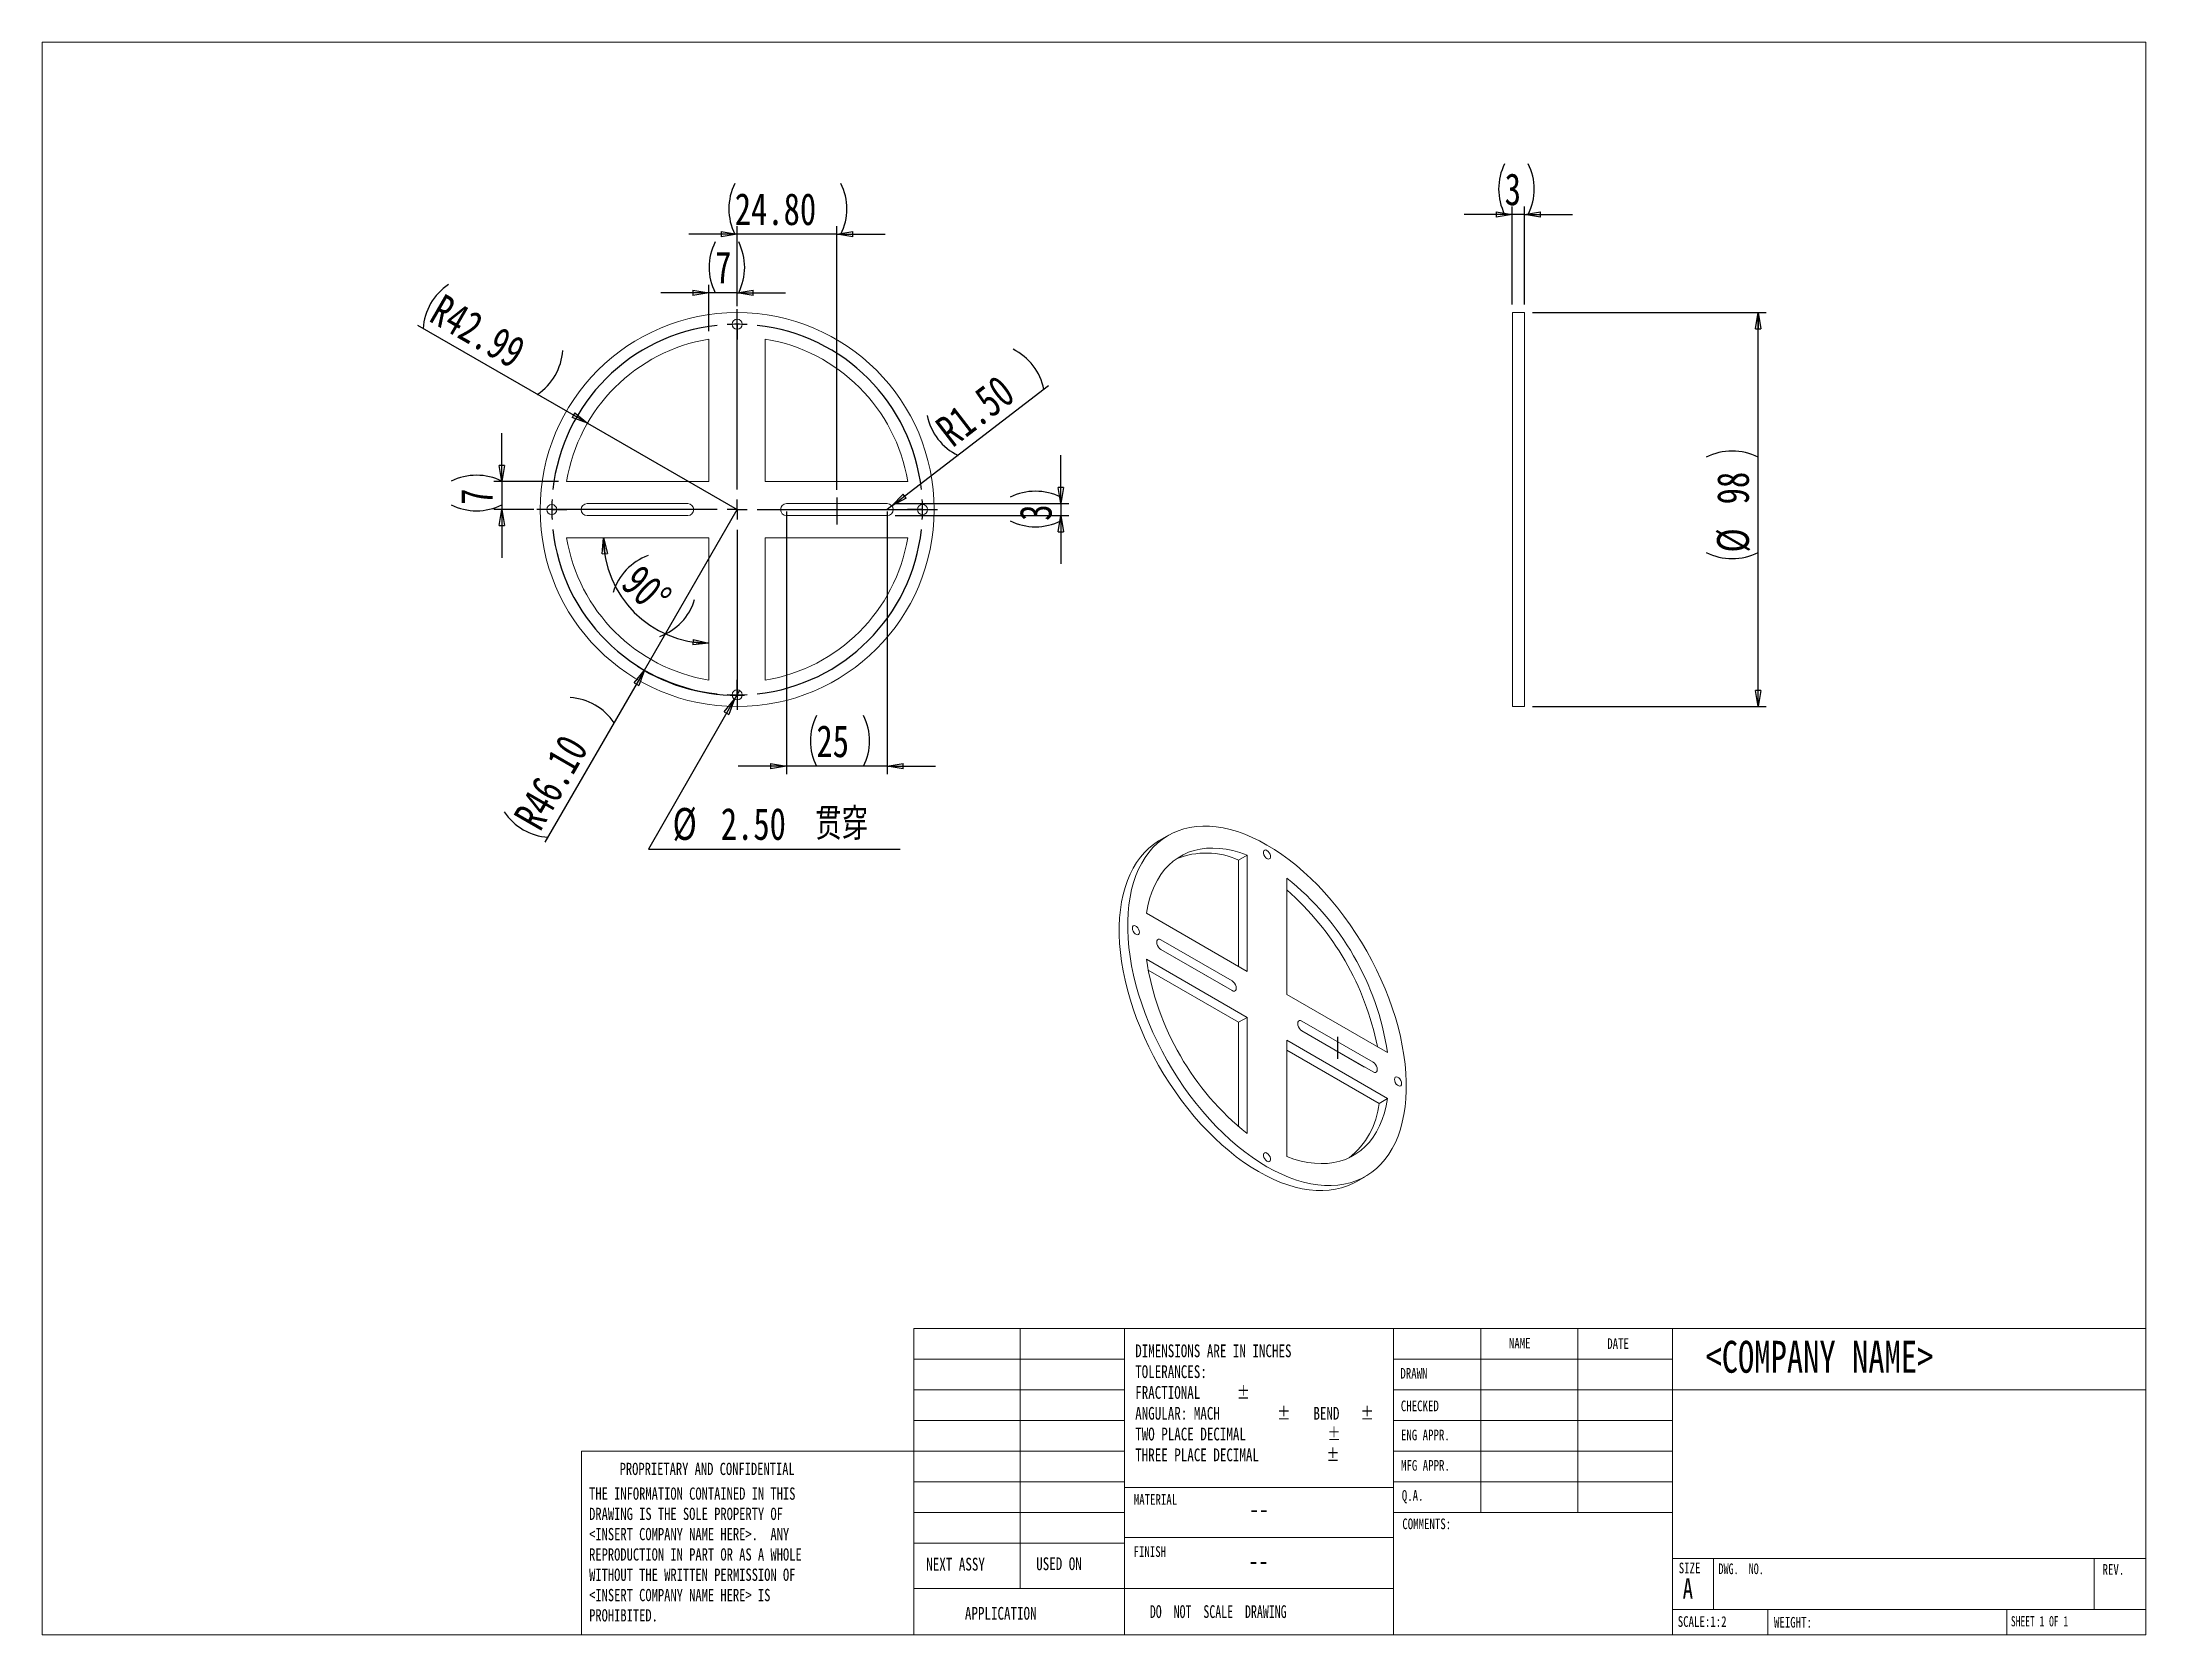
# Model space of a CAD drawing. Header units: millimetres. Extents: x 8 to 270, y 10 to 208.
import ezdxf

# ---------------------------------------------------------------- set-up
doc = ezdxf.new("R2010")
doc.units = ezdxf.units.MM
doc.linetypes.add('CENTERX2', pattern=[20.32, 12.7, -2.54, 2.54, -2.54])
doc.layers.add('FORMAT', color=7, linetype='Continuous')
doc.styles.add('SLDTEXTSTYLE0', font='TXT', dxfattribs={"width": 0.75})
doc.styles.add('SLDTEXTSTYLE1', font='TXT', dxfattribs={"width": 0.694444})
doc.styles.add('SLDTEXTSTYLE2', font='TXT', dxfattribs={"width": 0.684783})
doc.styles.add('SLDTEXTSTYLE3', font='TXT', dxfattribs={"width": 0.6875})
doc.styles.add('SLDTEXTSTYLE4', font='TXT', dxfattribs={"width": 0.75, "bigfont": 'bigfont'})
doc.dimstyles.new('SLDDIMSTYLE0', dxfattribs={"dimtxt": 3.96875, "dimasz": 2, "dimexe": 0, "dimexo": 0.0625, "dimgap": 0.992188, "dimtad": 1, "dimlfac": 2, "dimrnd": 1e-09, "dimzin": 4, "dimdsep": 46, "dimtxsty": 'SLDTEXTSTYLE0', "dimblk1": 'CLOSED', "dimblk2": 'CLOSED', "dimsah": 1, "dimcen": 0, "dimadec": 0, "dimazin": 1, "dimtfac": 1, "dimtofl": 0, "dimtmove": 0, "dimatfit": 3, "dimldrblk": 'CLOSED', "dimfxl": 0, "dimfrac": 2, "dimtolj": 1, "dimtzin": 12, "dimarcsym": 0})
doc.dimstyles.new('SLDDIMSTYLE1', dxfattribs={"dimtxt": 3.96875, "dimasz": 2, "dimexe": 0, "dimexo": 0.0625, "dimgap": 0.992188, "dimtad": 0, "dimtih": 1, "dimtoh": 1, "dimlfac": 2, "dimrnd": 1e-09, "dimzin": 4, "dimdsep": 46, "dimtxsty": 'SLDTEXTSTYLE0', "dimblk1": 'NONE', "dimblk2": 'CLOSED', "dimsah": 1, "dimcen": 0, "dimadec": 0, "dimazin": 1, "dimtfac": 1, "dimtmove": 0, "dimatfit": 3, "dimldrblk": 'NONE', "dimfxl": 0, "dimfrac": 2, "dimtolj": 1, "dimtzin": 12, "dimarcsym": 0})
doc.dimstyles.new('SLDDIMSTYLE2', dxfattribs={"dimtxt": 3.96875, "dimasz": 2, "dimexe": 0, "dimexo": 0.0625, "dimgap": 0.992188, "dimtad": 1, "dimdec": 6, "dimlfac": 2, "dimrnd": 1e-09, "dimzin": 12, "dimdsep": 46, "dimtxsty": 'SLDTEXTSTYLE0', "dimblk1": 'CLOSED', "dimblk2": 'CLOSED', "dimsah": 1, "dimcen": 0.09, "dimadec": 0, "dimazin": 3, "dimtfac": 1, "dimtmove": 0, "dimatfit": 0, "dimldrblk": 'CLOSED', "dimfxl": 0, "dimfrac": 2, "dimtolj": 1, "dimtzin": 12, "dimarcsym": 0})
doc.dimstyles.new('SLDDIMSTYLE3', dxfattribs={"dimtxt": 3.96875, "dimasz": 2, "dimexe": 0, "dimexo": 0.0625, "dimgap": 0.992188, "dimtad": 1, "dimlfac": 2, "dimrnd": 1e-09, "dimzin": 4, "dimdsep": 46, "dimtxsty": 'SLDTEXTSTYLE0', "dimblk1": 'CLOSED', "dimblk2": 'CLOSED', "dimsah": 1, "dimcen": 0.09, "dimadec": 0, "dimazin": 1, "dimtfac": 1, "dimtmove": 0, "dimatfit": 0, "dimldrblk": 'CLOSED', "dimfxl": 0, "dimfrac": 2, "dimtolj": 1, "dimtzin": 12, "dimarcsym": 0})
doc.dimstyles.new('SLDDIMSTYLE4', dxfattribs={"dimtxt": 3.96875, "dimasz": 2, "dimexe": 0, "dimexo": 0.0625, "dimgap": 0.992188, "dimtad": 1, "dimdec": 4, "dimlfac": 2, "dimzin": 12, "dimdsep": 46, "dimtxsty": 'SLDTEXTSTYLE0', "dimblk1": 'CLOSED', "dimblk2": 'CLOSED', "dimsah": 1, "dimcen": 0.09, "dimazin": 3, "dimtfac": 1, "dimtofl": 0, "dimtmove": 0, "dimatfit": 3, "dimldrblk": 'CLOSED', "dimfxl": 0, "dimfrac": 2, "dimtolj": 1, "dimtzin": 12, "dimarcsym": 0})
doc.dimstyles.new('SLDDIMSTYLE5', dxfattribs={"dimtxt": 3.96875, "dimasz": 2, "dimexe": 0, "dimexo": 0.0625, "dimgap": 0.992188, "dimtad": 1, "dimlfac": 2, "dimrnd": 1e-09, "dimzin": 12, "dimdsep": 46, "dimtxsty": 'SLDTEXTSTYLE0', "dimblk1": 'CLOSED', "dimblk2": 'CLOSED', "dimsah": 1, "dimcen": 0, "dimadec": 0, "dimazin": 3, "dimtfac": 1, "dimtofl": 0, "dimtmove": 0, "dimatfit": 3, "dimldrblk": 'CLOSED', "dimfxl": 0, "dimfrac": 2, "dimtolj": 1, "dimtzin": 12, "dimarcsym": 0})
doc.dimstyles.new('SLDDIMSTYLE6', dxfattribs={"dimtxt": 3.96875, "dimasz": 2, "dimexe": 0, "dimexo": 0.0625, "dimgap": 0.992188, "dimtad": 1, "dimdec": 6, "dimlfac": 2, "dimrnd": 1e-09, "dimzin": 12, "dimdsep": 46, "dimtxsty": 'SLDTEXTSTYLE0', "dimblk1": 'CLOSED', "dimblk2": 'CLOSED', "dimsah": 1, "dimcen": 0.09, "dimadec": 0, "dimazin": 3, "dimtfac": 1, "dimtofl": 0, "dimtmove": 0, "dimatfit": 3, "dimldrblk": 'CLOSED', "dimfxl": 0, "dimfrac": 2, "dimtolj": 1, "dimtzin": 12, "dimarcsym": 0})

# ---------------------------------------------------------------- blocks, each defined once
blk = doc.blocks.new('SW_NOTE_0')
at = {"color": 0, "linetype": 'Continuous', "lineweight": 0, "attachment_point": 1, "style": 'SLDTEXTSTYLE0'}
for s, insert, char_height in [('DIMENSIONS ARE IN INCHES', (0, 2.05), 1.5875), ('TOLERANCES:', (0, -0.54), 1.5875), ('FRACTIONAL', (0, -3.13), 1.587), ('%%p', (12.64, -3.13), 1.587), ('ANGULAR: MACH', (0, -5.72), 1.5875), ('%%p', (17.67, -5.72), 1.587), ('BEND', (22.16, -5.72), 1.587), ('%%p', (28.03, -5.72), 1.587), ('TWO PLACE DECIMAL', (0, -8.3), 1.5875), ('%%p', (23.92, -8.3), 1.587), ('THREE PLACE DECIMAL', (0, -10.89), 1.5875), ('%%p', (23.78, -10.89), 1.587)]:
    blk.add_mtext(s, dxfattribs=dict(at, insert=insert, char_height=char_height))
blk = doc.blocks.new('SW_NOTE_1')
at = {"color": 0, "linetype": 'Continuous', "lineweight": 0, "char_height": 1.524, "attachment_point": 1, "style": 'SLDTEXTSTYLE0'}
for s, insert in [('THE INFORMATION CONTAINED IN THIS', (0, 1.96)), ('DRAWING IS THE SOLE PROPERTY OF', (0, -0.56)), ('<INSERT COMPANY NAME HERE>.  ANY', (0, -3.08)), ('REPRODUCTION IN PART OR AS A WHOLE', (0, -5.61)), ('WITHOUT THE WRITTEN PERMISSION OF', (0, -8.13)), ('<INSERT COMPANY NAME HERE> IS', (0, -10.66)), ('PROHIBITED.', (0, -13.18))]:
    blk.add_mtext(s, dxfattribs=dict(at, insert=insert))
blk = doc.blocks.new('_CLOSED')
at = {"color": 0, "linetype": 'ByBlock', "lineweight": -2}
for p, q in [((-1, 0.166667), (0, 0)), ((-1, 0.166667), (-1, -0.166667)), ((0, 0), (-1, -0.166667)), ((0, 0), (-1, 0))]:
    blk.add_line(p, q, dxfattribs=at)
blk = doc.blocks.new('_D')
at = {"layer": 'FORMAT'}
for q in [(94.81, 149.93), (70.92, 108.55)]:
    blk.add_line((83.29, 129.96), q, dxfattribs=at)
for centre, radius, start, end in [((94.81, 149.93), 23.1, 237.5392, 272.1952), ((73.63, 119.51), 7.05, 33.4349, 86.5651), ((71.73, 116.22), 7.05, 213.4349, 266.5651)]:
    blk.add_arc(centre, radius, start, end, dxfattribs=at)
at = {"layer": 'FORMAT', "xscale": 2, "yscale": 2, "rotation": 60.00000000000011}
blk.add_blockref('_CLOSED', (83.29, 129.96, -0.7), dxfattribs=at)
at = {"layer": 'FORMAT', "insert": (66.88, 111.74), "char_height": 3.969, "attachment_point": 1, "rotation": 60, "style": 'SLDTEXTSTYLE0'}
blk.add_mtext('R46.10', dxfattribs=at)
blk = doc.blocks.new('_D_1')
at = {"layer": 'FORMAT'}
for p, q in [((94.5, 126.33), (83.79, 107.71)), ((95.12, 127.42), (94.5, 126.33)), ((83.79, 107.71), (115.09, 107.71))]:
    blk.add_line(p, q, dxfattribs=at)
at = {"layer": 'FORMAT', "xscale": 2, "yscale": 2, "rotation": 60.09997061714594}
blk.add_blockref('_CLOSED', (94.5, 126.33, -0.7), dxfattribs=at)
at = {"layer": 'FORMAT', "char_height": 3.969, "attachment_point": 1}
for s, insert, style in [('%%c', (86.79, 112.82), 'SLDTEXTSTYLE0'), ('2.50', (92.78, 112.82), 'SLDTEXTSTYLE0'), ('贯\\M+190FA', (104.53, 112.82), 'SLDTEXTSTYLE4')]:
    blk.add_mtext(s, dxfattribs=dict(at, insert=insert, style=style))
blk = doc.blocks.new('_NONE')
blk = doc.blocks.new('_D_2')
at = {"layer": 'FORMAT'}
for p, q in [((100.96, 149.69), (100.96, 117)), ((113.46, 149.69), (113.46, 117)), ((100.96, 118), (94.96, 118)), ((113.46, 118), (100.96, 118)), ((113.46, 118), (119.46, 118))]:
    blk.add_line(p, q, dxfattribs=at)
for centre, start, end in [((110.98, 121.15), 153.4349, 206.5651), ((104.23, 121.15), 333.4349, 26.5651)]:
    blk.add_arc(centre, 7.05, start, end, dxfattribs=at)
at = {"layer": 'FORMAT', "xscale": 2, "yscale": 2}
blk.add_blockref('_CLOSED', (100.96, 118, -0.7), dxfattribs=at)
at = {"layer": 'FORMAT', "xscale": 2, "yscale": 2, "rotation": 180.0000000000004}
blk.add_blockref('_CLOSED', (113.46, 118, -0.7), dxfattribs=at)
at = {"layer": 'FORMAT', "insert": (104.67, 123.11), "char_height": 3.969, "attachment_point": 1, "style": 'SLDTEXTSTYLE0'}
blk.add_mtext('25', dxfattribs=at)
blk = doc.blocks.new('_D_3')
at = {"layer": 'FORMAT'}
for p, q in [((135.06, 150.68), (135.06, 156.68)), ((114.45, 150.68), (136.05, 150.68)), ((114.45, 149.18), (136.05, 149.18)), ((135.06, 150.68), (135.06, 149.18)), ((135.06, 149.18), (135.06, 143.18))]:
    blk.add_line(p, q, dxfattribs=at)
for centre, start, end in [((131.91, 145.16), 63.4349, 116.5651), ((131.91, 154.84), 243.4349, 296.5651)]:
    blk.add_arc(centre, 7.05, start, end, dxfattribs=at)
at = {"layer": 'FORMAT', "xscale": 2, "yscale": 2}
for p, rotation in [((135.06, 150.68, -0.7), 270.0000000000004), ((135.06, 149.18, -0.7), 90.0000000000004)]:
    blk.add_blockref('_CLOSED', p, dxfattribs=dict(at, rotation=rotation))
at = {"layer": 'FORMAT', "insert": (129.95, 148.54), "char_height": 3.97, "attachment_point": 1, "rotation": 90, "style": 'SLDTEXTSTYLE0'}
blk.add_mtext('3', dxfattribs=at)
blk = doc.blocks.new('_D_4')
at = {"layer": 'FORMAT'}
for q in [(133.52, 165.38), (113.46, 149.93)]:
    blk.add_line((114.06, 150.38), q, dxfattribs=at)
for centre, start, end in [((126.05, 163.52), 11.0408, 64.1709), ((125.37, 163), 191.0408, 244.1709)]:
    blk.add_arc(centre, 7.05, start, end, dxfattribs=at)
at = {"layer": 'FORMAT', "xscale": 2, "yscale": 2, "rotation": 217.605870437328}
blk.add_blockref('_CLOSED', (114.06, 150.38, -0.7), dxfattribs=at)
at = {"layer": 'FORMAT', "insert": (119.18, 160.7), "char_height": 3.969, "attachment_point": 1, "rotation": 37.6059, "style": 'SLDTEXTSTYLE0'}
blk.add_mtext('R1.50', dxfattribs=at)
blk = doc.blocks.new('_D_5')
at = {"layer": 'FORMAT'}
for p, q in [((94.81, 184.18), (88.81, 184.18)), ((94.81, 175.22), (94.81, 185.17)), ((107.21, 184.18), (94.81, 184.18)), ((107.21, 152.4), (107.21, 185.17)), ((107.21, 184.18), (113.21, 184.18))]:
    blk.add_line(p, q, dxfattribs=at)
for centre, start, end in [((100.83, 187.33), 153.4349, 206.5651), ((101.41, 187.33), 333.4349, 26.5651)]:
    blk.add_arc(centre, 7.05, start, end, dxfattribs=at)
at = {"layer": 'FORMAT', "xscale": 2, "yscale": 2}
blk.add_blockref('_CLOSED', (94.81, 184.18, -0.7), dxfattribs=at)
at = {"layer": 'FORMAT', "xscale": 2, "yscale": 2, "rotation": 180.0000000000004}
blk.add_blockref('_CLOSED', (107.21, 184.18, -0.7), dxfattribs=at)
at = {"layer": 'FORMAT', "insert": (94.52, 189.29), "char_height": 3.969, "attachment_point": 1, "style": 'SLDTEXTSTYLE0'}
blk.add_mtext('24.80', dxfattribs=at)
blk = doc.blocks.new('_D_6')
at = {"layer": 'FORMAT'}
for centre, radius, start, end in [((91.31, 146.43), 13.13, 180, 270), ((86.15, 137.59), 7.05, 110.0564, 163.1865), ((82.78, 140.77), 7.05, 290.0564, 343.1865)]:
    blk.add_arc(centre, radius, start, end, dxfattribs=at)
at = {"layer": 'FORMAT', "xscale": 2, "yscale": 2}
for p, rotation in [((78.19, 146.43, -0.7), 94.33130086947185), ((91.31, 133.3, -0.7), 355.6686991305294)]:
    blk.add_blockref('_CLOSED', p, dxfattribs=dict(at, rotation=rotation))
at = {"layer": 'FORMAT', "insert": (82.91, 143.34), "char_height": 3.969, "attachment_point": 1, "rotation": 316.6215, "style": 'SLDTEXTSTYLE0'}
blk.add_mtext('90°', dxfattribs=at)
blk = doc.blocks.new('_D_7')
at = {"layer": 'FORMAT'}
for p, q in [((91.31, 176.9), (85.31, 176.9)), ((91.31, 172.13), (91.31, 177.9)), ((94.81, 176.9), (91.31, 176.9)), ((94.81, 175.22), (94.81, 177.9)), ((94.81, 176.9), (100.81, 176.9))]:
    blk.add_line(p, q, dxfattribs=at)
for centre, start, end in [((98.38, 180.06), 153.4349, 206.5651), ((88.7, 180.06), 333.4349, 26.5651)]:
    blk.add_arc(centre, 7.05, start, end, dxfattribs=at)
at = {"layer": 'FORMAT', "xscale": 2, "yscale": 2}
blk.add_blockref('_CLOSED', (91.31, 176.9, -0.7), dxfattribs=at)
at = {"layer": 'FORMAT', "xscale": 2, "yscale": 2, "rotation": 180.0000000000004}
blk.add_blockref('_CLOSED', (94.81, 176.9, -0.7), dxfattribs=at)
at = {"layer": 'FORMAT', "insert": (92.07, 182.02), "char_height": 3.97, "attachment_point": 1, "style": 'SLDTEXTSTYLE0'}
blk.add_mtext('7', dxfattribs=at)
blk = doc.blocks.new('_D_8')
at = {"layer": 'FORMAT'}
for p, q in [((65.56, 153.43), (65.56, 159.43)), ((72.61, 153.43), (64.57, 153.43)), ((65.56, 153.43), (65.56, 149.93)), ((69.52, 149.93), (64.57, 149.93)), ((65.56, 149.93), (65.56, 143.93))]:
    blk.add_line(p, q, dxfattribs=at)
for centre, start, end in [((62.41, 147.15), 63.4349, 116.5651), ((62.41, 156.83), 243.4349, 296.5651)]:
    blk.add_arc(centre, 7.05, start, end, dxfattribs=at)
at = {"layer": 'FORMAT', "xscale": 2, "yscale": 2}
for p, rotation in [((65.56, 153.43, -0.7), 270.0000000000004), ((65.56, 149.93, -0.7), 90.0000000000004)]:
    blk.add_blockref('_CLOSED', p, dxfattribs=dict(at, rotation=rotation))
at = {"layer": 'FORMAT', "insert": (60.44, 150.52), "char_height": 3.97, "attachment_point": 1, "rotation": 90, "style": 'SLDTEXTSTYLE0'}
blk.add_mtext('7', dxfattribs=at)
blk = doc.blocks.new('_D_9')
at = {"layer": 'FORMAT'}
for q in [(55.12, 172.84), (94.81, 149.93)]:
    blk.add_line((76.2, 160.68), q, dxfattribs=at)
for centre, start, end in [((62.8, 172.03), 123.4349, 176.5651), ((66.08, 170.14), 303.4349, 356.5651)]:
    blk.add_arc(centre, 7.05, start, end, dxfattribs=at)
at = {"layer": 'FORMAT', "xscale": 2, "yscale": 2, "rotation": 330.000000000001}
blk.add_blockref('_CLOSED', (76.2, 160.68, -0.7), dxfattribs=at)
at = {"layer": 'FORMAT', "insert": (58.32, 176.89), "char_height": 3.969, "attachment_point": 1, "rotation": 330, "style": 'SLDTEXTSTYLE0'}
blk.add_mtext('R42.99', dxfattribs=at)
blk = doc.blocks.new('SW_CENTERMARKSYMBOL_0')
at = {"layer": 'FORMAT', "color": 0}
for p, q in [((-23.05, 24.3), (-23.05, 24.925)), ((-23.05, 2.5), (-23.05, 24.3)), ((-23.05, 23.05), (-23.05, 24.3)), ((-23.05, 23.05), (-23.05, 21.8)), ((-23.05, 21.8), (-23.05, 21.175)), ((-47.35, 0), (-47.975, 0)), ((-25.55, 0), (-47.35, 0)), ((-46.1, 0), (-47.35, 0)), ((-46.1, 0), (-44.85, 0)), ((-44.85, 0), (-44.225, 0)), ((-23.05, 0), (-24.3, 0)), ((-23.05, 0), (-23.05, 1.25)), ((-23.05, 0), (-23.05, -1.25)), ((-23.05, 0), (-21.8, 0)), ((-20.55, 0), (1.25, 0)), ((-1.25, 0), (-1.875, 0)), ((0, 0), (-1.25, 0)), ((0, 0), (1.25, 0)), ((1.25, 0), (1.875, 0)), ((-23.05, -2.5), (-23.05, -24.3)), ((-23.05, -21.8), (-23.05, -21.175)), ((-23.05, -23.05), (-23.05, -21.8)), ((-23.05, -23.05), (-23.05, -24.3)), ((-23.05, -24.3), (-23.05, -24.925))]:
    blk.add_line(p, q, dxfattribs=at)
for start, end in [(96.21429, 173.78571), (90, 93.10715), (86.89285, 90), (6.21429, 83.78571), (176.89285, 180), (180, 183.10715), (0, 3.10715), (356.89285, 0), (186.21429, 263.78571), (276.21429, 353.78571), (266.89285, 270), (270, 273.10715)]:
    blk.add_arc((-23.05, 0), 23.05, start, end, dxfattribs=at)
blk = doc.blocks.new('_D_10')
at = {"layer": 'FORMAT'}
for p, q in [((191.21, 186.65), (185.21, 186.65)), ((191.21, 175.42), (191.21, 187.64)), ((192.71, 186.65), (191.21, 186.65)), ((192.71, 175.42), (192.71, 187.64)), ((192.71, 186.65), (198.71, 186.65))]:
    blk.add_line(p, q, dxfattribs=at)
for centre, start, end in [((196.56, 189.8), 153.4349, 206.5651), ((186.88, 189.8), 333.4349, 26.5651)]:
    blk.add_arc(centre, 7.05, start, end, dxfattribs=at)
at = {"layer": 'FORMAT', "xscale": 2, "yscale": 2}
blk.add_blockref('_CLOSED', (191.21, 186.65, 0.05), dxfattribs=at)
at = {"layer": 'FORMAT', "xscale": 2, "yscale": 2, "rotation": 180.0000000000004}
blk.add_blockref('_CLOSED', (192.71, 186.65, 0.05), dxfattribs=at)
at = {"layer": 'FORMAT', "insert": (190.26, 191.76), "char_height": 3.97, "attachment_point": 1, "style": 'SLDTEXTSTYLE0'}
blk.add_mtext('3', dxfattribs=at)
blk = doc.blocks.new('_D_11')
at = {"layer": 'FORMAT'}
for p, q in [((193.7, 174.43), (222.77, 174.43)), ((221.78, 125.43), (221.78, 174.43)), ((193.7, 125.43), (222.77, 125.43))]:
    blk.add_line(p, q, dxfattribs=at)
for centre, start, end in [((218.55, 149.99), 63.4349, 116.5651), ((218.55, 151.05), 243.4349, 296.5651)]:
    blk.add_arc(centre, 7.22, start, end, dxfattribs=at)
at = {"layer": 'FORMAT', "xscale": 2, "yscale": 2}
for p, rotation in [((221.78, 174.43, 0.05), 90.0000000000004), ((221.78, 125.43, 0.05), 270.0000000000004)]:
    blk.add_blockref('_CLOSED', p, dxfattribs=dict(at, rotation=rotation))
at = {"layer": 'FORMAT', "char_height": 3.969, "attachment_point": 1, "rotation": 90, "style": 'SLDTEXTSTYLE0'}
for s, insert in [('98', (216.66, 150.58)), ('%%c', (216.66, 144.59))]:
    blk.add_mtext(s, dxfattribs=dict(at, insert=insert))

msp = doc.modelspace()

# ---------------------------------------------------------------- linework, layer by layer
at = {"color": 8, "linetype": 'Continuous', "lineweight": 0}
for p, q in [((8.3801458, 208.07865854), (270.0001458, 208.07865854)), ((8.3801458, 208.07865854), (8.3801458, 9.95865854)), ((270.0001458, 9.95865854), (270.0001458, 208.07865854)), ((116.7749449, 9.95865854), (116.7749449, 48.05865854)), ((116.7749449, 48.05865854), (143.0001458, 48.05865854)), ((130.0268869, 48.05865854), (130.0268869, 15.73585122)), ((143.0001458, 9.95865854), (143.0001458, 48.05865854)), ((143.0001458, 48.05865854), (270.0001458, 48.05865854)), ((176.45165798, 48.05865854), (176.45165798, 9.95865854)), ((187.28512723, 48.05865854), (187.28512723, 25.19865854)), ((199.376595, 48.05865854), (199.376595, 25.19865854)), ((211.11403036, 48.05865854), (211.11403036, 9.95865854)), ((116.7749449, 44.24865854), (143.0001458, 44.24865854)), ((176.45165798, 44.24865854), (211.11403036, 44.24865854)), ((116.7749449, 40.43865854), (143.0001458, 40.43865854)), ((176.45165798, 40.43865854), (270.0001458, 40.43865854)), ((116.7749449, 36.62865854), (143.0001458, 36.62865854)), ((176.45165798, 36.62865854), (211.11403036, 36.62865854)), ((116.7749449, 32.81865854), (75.43983295, 32.81865854)), ((75.43983295, 32.81865854), (75.43983295, 9.95865854)), ((116.7749449, 32.81865854), (143.0001458, 32.81865854)), ((176.45165798, 32.81865854), (211.11403036, 32.81865854)), ((116.7749449, 29.00865854), (143.0001458, 29.00865854)), ((176.45165798, 29.00865854), (211.11403036, 29.00865854)), ((176.45165798, 28.31377578), (143.0001458, 28.31377578)), ((116.7749449, 25.19865854), (143.0001458, 25.19865854)), ((176.45165798, 25.19865854), (211.11403036, 25.19865854)), ((116.7749449, 21.38865854), (143.0001458, 21.38865854)), ((143.0001458, 22.08585122), (176.45165798, 22.08585122)), ((211.11403036, 19.48365854), (270.0001458, 19.48365854)), ((216.21203595, 19.48365854), (216.21203595, 13.13365854)), ((263.56952875, 19.48365854), (263.56952875, 13.13365854)), ((143.0001458, 15.73585122), (116.7749449, 15.73585122)), ((143.0001458, 15.73585122), (176.45165798, 15.73585122)), ((211.11403036, 13.13365854), (270.0001458, 13.13365854)), ((222.9900733, 13.13365854), (222.9900733, 9.95865854)), ((252.69382546, 13.13365854), (252.69382546, 9.95865854)), ((270.0001458, 9.95865854), (8.3801458, 9.95865854))]:
    msp.add_line(p, q, dxfattribs=at)
at = {"color": 7, "linetype": 'Continuous', "lineweight": 15}
for p, q in [((192.714093, 174.42664703), (191.214093, 174.42664703)), ((191.214093, 125.42664703), (191.214093, 174.42664703)), ((192.714093, 125.42664703), (192.714093, 174.42664703)), ((91.31290119, 153.42664703), (91.31290119, 171.13666521)), ((98.31290119, 171.13666521), (98.31290119, 153.42664703)), ((73.60288301, 153.42664703), (91.31290119, 153.42664703)), ((98.31290119, 153.42664703), (116.02291937, 153.42664703)), ((88.66290119, 150.67664703), (76.16290119, 150.67664703)), ((76.16290119, 149.17664703), (88.66290119, 149.17664703)), ((113.46290119, 150.67664703), (100.96290119, 150.67664703)), ((100.96290119, 149.17664703), (113.46290119, 149.17664703)), ((91.31290119, 146.42664703), (73.60288301, 146.42664703)), ((91.31290119, 128.71662885), (91.31290119, 146.42664703)), ((116.02291937, 146.42664703), (98.31290119, 146.42664703)), ((98.31290119, 146.42664703), (98.31290119, 128.71662885)), ((191.214093, 125.42664703), (192.714093, 125.42664703)), ((148.45243447, 109.42261904), (147.3917743, 108.81031295)), ((157.16590504, 106.33967548), (158.22656521, 106.95198157)), ((157.16590504, 93.10333503), (157.16590504, 106.33967548)), ((158.22656521, 92.49102895), (158.22656521, 106.95198157)), ((163.17631268, 104.09455318), (163.17631268, 89.63360056)), ((145.70369126, 99.7203302), (158.22656521, 92.49102895)), ((155.29207207, 90.71497638), (147.50037713, 95.21302612)), ((156.35273224, 91.32728246), (147.51389747, 96.42983316)), ((147.51389747, 95.20502194), (156.35273224, 90.10247124)), ((158.22656521, 86.77524326), (145.70369126, 94.00454451)), ((157.16590504, 86.16293718), (145.91770956, 92.65638221)), ((155.3055924, 90.7069722), (155.29207207, 90.71497638)), ((163.17631268, 89.63360056), (175.69918662, 82.4042993)), ((157.16590504, 86.16293718), (158.22656521, 86.77524326)), ((158.22656521, 72.31429064), (158.22656521, 86.77524326)), ((157.16590504, 73.17378476), (157.16590504, 86.16293718)), ((175.69918662, 76.68851362), (163.17631268, 83.91781487)), ((163.17631268, 83.91781487), (163.17631268, 69.45686225)), ((172.82832024, 80.59151579), (165.03662531, 85.08956553)), ((173.88898041, 81.20382188), (165.05014565, 86.30637257)), ((165.05014565, 85.08156136), (173.88898041, 79.97901066)), ((174.63852645, 76.07620754), (163.17631268, 82.6932027)), ((172.84184058, 80.58351162), (172.82832024, 80.59151579)), ((174.63852645, 76.07620754), (175.69918662, 76.68851362)), ((171.88978324, 66.3739187), (172.95044342, 66.98622478))]:
    msp.add_line(p, q, dxfattribs=at)
at = {"color": 7, "linetype": 'CENTERX2'}
for p, q in [((107.21290119, 151.41295519), (107.21290119, 148.0666345)), ((169.46956303, 84.35632289), (169.46956303, 81.62391547))]:
    msp.add_line(p, q, dxfattribs=at)
at = {"color": 7, "linetype": 'Continuous', "lineweight": 15, "flags": 128}
for points in [[(160.70143894, 68.19917202), (161.62346608, 67.69525061), (162.54287963, 67.24946467), (163.45707342, 66.86307784), (164.36345606, 66.53718537), (165.25945832, 66.27271103), (166.14254038, 66.07040451), (167.01019904, 65.93083926), (167.85997484, 65.85441091), (168.68945899, 65.84133609), (169.49630023, 65.89165187), (170.27821148, 66.00521561), (171.03297632, 66.18170542), (171.7584553, 66.42062102), (172.45259197, 66.72128516), (173.11341872, 67.08284559), (173.73906236, 67.50427742), (174.32774944, 67.98438606), (174.87781127, 68.52181059), (175.38768863, 69.11502762), (175.85593621, 69.76235561), (176.28122673, 70.46195964), (176.66235465, 71.21185661), (176.99823961, 72.00992085), (177.28792953, 72.85389016), (177.53060323, 73.74137222), (177.72557284, 74.66985137), (177.8722857, 75.63669573), (177.97032592, 76.63916468), (178.01941561, 77.6744166), (178.01941561, 78.73951697), (177.97032592, 79.83144663), (177.8722857, 80.94711041), (177.72557284, 82.08334583), (177.53060323, 83.2369321), (177.28792953, 84.40459925), (176.99823961, 85.58303742), (176.66235465, 86.76890619), (176.28122673, 87.95884409), (175.85593621, 89.1494781), (175.38768863, 90.33743324), (174.87781127, 91.51934214), (174.32774944, 92.69185453), (173.73906236, 93.85164681), (173.11341872, 94.99543141), (172.45259197, 96.11996616), (171.7584553, 97.22206344), (171.03297632, 98.29859924), (170.27821148, 99.34652199), (169.49630023, 100.36286125), (168.68945899, 101.3447361), (167.85997484, 102.28936329), (167.01019904, 103.19406519), (166.14254038, 104.05627731), (165.25945832, 104.87355563), (164.36345606, 105.64358348), (163.45707342, 106.36417813), (162.54287963, 107.03329698), (161.62346608, 107.64904334), (160.70143894, 108.2096718), (159.7794118, 108.71359321), (158.85999825, 109.15937915), (157.94580446, 109.54576598), (157.03942182, 109.87165845), (156.14341956, 110.13613279), (155.26033751, 110.33843931), (154.39267884, 110.47800456), (153.54290305, 110.55443291), (152.7134189, 110.56750773), (151.90657766, 110.51719195), (151.12466641, 110.4036282), (150.36990156, 110.22713839), (149.64442258, 109.9882228), (148.95028591, 109.68755866), (148.28945916, 109.32599823), (147.66381552, 108.9045664), (147.07512844, 108.42445776), (146.52506661, 107.88703323), (146.01518926, 107.2938162), (145.54694167, 106.64648821), (145.12165115, 105.94688418), (144.74052324, 105.19698721), (144.40463827, 104.39892297), (144.11494836, 103.55495366), (143.87227465, 102.6674716), (143.67730504, 101.73899245), (143.53059219, 100.77214809), (143.43255196, 99.76967914), (143.38346228, 98.73442722), (143.38346228, 97.66932685), (143.43255196, 96.57739718), (143.53059219, 95.46173341), (143.67730504, 94.32549799), (143.87227465, 93.17191172), (144.11494836, 92.00424456), (144.40463827, 90.82580639), (144.74052324, 89.63993763), (145.12165115, 88.44999973), (145.54694167, 87.25936572), (146.01518926, 86.07141057), (146.52506661, 84.88950168), (147.07512844, 83.71698929), (147.66381552, 82.55719701), (148.28945916, 81.41341241), (148.95028591, 80.28887765), (149.64442258, 79.18678037), (150.36990156, 78.11024458), (151.12466641, 77.06232183), (151.90657766, 76.04598257), (152.7134189, 75.06410772), (153.54290305, 74.11948053), (154.39267884, 73.21477863), (155.26033751, 72.3525665), (156.14341956, 71.53528819), (157.03942182, 70.76526034), (157.94580446, 70.04466569), (158.85999825, 69.37554684), (159.7794118, 68.75980048), (160.70143894, 68.19917202)], [(147.3917743, 108.81031295), (147.22879899, 108.71369215), (146.60315535, 108.29226031), (146.01446827, 107.81215168), (145.46440644, 107.27472715), (144.95452909, 106.68151012), (144.4862815, 106.03418213), (144.06099098, 105.3345781), (143.67986307, 104.58468113), (143.3439781, 103.78661689), (143.05428818, 102.94264758), (142.81161448, 102.05516551), (142.61664487, 101.12668636), (142.46993201, 100.159842), (142.37189179, 99.15737306), (142.3228021, 98.12212114), (142.3228021, 97.05702077), (142.37189179, 95.9650911), (142.46993201, 94.84942732), (142.61664487, 93.71319191), (142.81161448, 92.55960564), (143.05428818, 91.39193848), (143.3439781, 90.21350031), (143.67986307, 89.02763154), (144.06099098, 87.83769365), (144.4862815, 86.64705964), (144.95452909, 85.45910449), (145.46440644, 84.2771956), (146.01446827, 83.1046832), (146.60315535, 81.94489093), (147.22879899, 80.80110632), (147.88962574, 79.67657157), (148.58376241, 78.57447429), (149.30924139, 77.49793849), (150.06400624, 76.45001574), (150.84591749, 75.43367648), (151.65275872, 74.45180164), (152.48224287, 73.50717444), (153.33201867, 72.60247255), (154.19967733, 71.74026042), (155.08275939, 70.9229821), (155.97876165, 70.15295425), (156.88514429, 69.4323596), (157.79933808, 68.76324075), (158.71875163, 68.1474944), (159.64077877, 67.58686593)], [(158.22656521, 106.95198157), (157.34319166, 107.26242011), (156.4715938, 107.50603183), (155.61482788, 107.68196249), (154.77589815, 107.78959519), (153.95774632, 107.82855253), (153.16324123, 107.7986979), (152.39516882, 107.70013597), (151.65622232, 107.53321237), (150.94899286, 107.2985124), (150.27596033, 106.99685905), (149.63948472, 106.62931006), (149.04179783, 106.19715423), (148.48499544, 105.70190693), (147.97102999, 105.14530473), (147.50170369, 104.52929936), (147.07866223, 103.85605084), (146.70338901, 103.12791992), (146.37719992, 102.34745979), (146.10123875, 101.51740712), (145.87647315, 100.6406725), (145.70369126, 99.7203302)], [(160.70143894, 106.51534962), (160.85259192, 106.45886801), (160.98551362, 106.47075321), (161.08417171, 106.54957169), (161.13666659, 106.68581678), (161.13666659, 106.86305531), (161.08417171, 107.0599097), (160.98551362, 107.2526364), (160.85259192, 107.41798973), (160.70143894, 107.53602563), (160.55028597, 107.59250724), (160.41736427, 107.58062204), (160.31870617, 107.50180355), (160.26621129, 107.36555846), (160.26621129, 107.18831993), (160.31870617, 106.99146555), (160.41736427, 106.79873885), (160.55028597, 106.63338552), (160.70143894, 106.51534962)], [(144.84456937, 97.35839786), (144.81791703, 97.54832981), (144.74117465, 97.74612532), (144.6235985, 97.92792731), (144.47937001, 98.07180779), (144.32588526, 98.16041266), (144.18165677, 98.18305484), (144.06408062, 98.13700338), (143.98733825, 98.02781274), (143.9606859, 97.86865293), (143.98733825, 97.67872098), (144.06408062, 97.48092548), (144.18165677, 97.29912349), (144.32588526, 97.155243), (144.47937001, 97.06663814), (144.6235985, 97.04399595), (144.74117465, 97.09004742), (144.81791703, 97.19923806), (144.84456937, 97.35839786)], [(147.51389747, 96.42983316), (147.35001646, 96.49446639), (147.20217727, 96.49282634), (147.08485142, 96.42507355), (147.00952359, 96.29784014), (146.98356739, 96.12358059), (147.00952359, 95.91935266), (147.08485142, 95.70514758), (147.20217727, 95.50193325), (147.35001646, 95.3296017), (147.51389747, 95.20502194)], [(156.35273224, 90.10247124), (156.51661325, 90.03783802), (156.66445244, 90.03947807), (156.78177829, 90.10723085), (156.85710612, 90.23446427), (156.88306232, 90.40872381), (156.85710612, 90.61295175), (156.78177829, 90.82715682), (156.66445244, 91.03037116), (156.51661325, 91.20270271), (156.35273224, 91.32728246)], [(165.05014565, 86.30637257), (164.88626464, 86.3710058), (164.73842544, 86.36936575), (164.62109959, 86.30161296), (164.54577176, 86.17437955), (164.51981556, 86.00012001), (164.54577176, 85.79589207), (164.62109959, 85.58168699), (164.73842544, 85.37847266), (164.88626464, 85.20614111), (165.05014565, 85.08156136)], [(173.88898041, 79.97901066), (174.05286142, 79.91437743), (174.20070061, 79.91601748), (174.31802646, 79.98377027), (174.39335429, 80.11100368), (174.4193105, 80.28526322), (174.39335429, 80.48949116), (174.31802646, 80.70369624), (174.20070061, 80.90691057), (174.05286142, 81.07924212), (173.88898041, 81.20382188)], [(176.55830851, 79.05044596), (176.58496086, 78.860514), (176.66170324, 78.6627185), (176.77927938, 78.48091651), (176.92350787, 78.33703603), (177.07699263, 78.24843116), (177.22122112, 78.22578897), (177.33879726, 78.27184044), (177.41553964, 78.38103108), (177.44219199, 78.54019089), (177.41553964, 78.73012284), (177.33879726, 78.92791834), (177.22122112, 79.10972033), (177.07699263, 79.25360082), (176.92350787, 79.34220568), (176.77927938, 79.36484787), (176.66170324, 79.3187964), (176.58496086, 79.20960576), (176.55830851, 79.05044596)], [(163.17631268, 69.45686225), (164.05968622, 69.14642371), (164.93128409, 68.90281199), (165.78805001, 68.72688133), (166.62697973, 68.61924862), (167.44513157, 68.58029129), (168.23963665, 68.61014592), (169.00770907, 68.70870785), (169.74665556, 68.87563145), (170.45388502, 69.11033141), (171.12691755, 69.41198477), (171.76339317, 69.77953376), (172.36108006, 70.21168959), (172.91788244, 70.70693689), (173.4318479, 71.26353909), (173.9011742, 71.87954446), (174.32421565, 72.55279297), (174.69948887, 73.28092389), (175.02567796, 74.06138403), (175.30163913, 74.89143669), (175.52640473, 75.76817131), (175.69918662, 76.68851362)], [(160.70143894, 69.8934942), (160.55028597, 69.94997581), (160.41736427, 69.93809061), (160.31870617, 69.85927213), (160.26621129, 69.72302703), (160.26621129, 69.5457885), (160.31870617, 69.34893412), (160.41736427, 69.15620742), (160.55028597, 68.99085409), (160.70143894, 68.87281819), (160.85259192, 68.81633658), (160.98551362, 68.82822178), (161.08417171, 68.90704027), (161.13666659, 69.04328536), (161.13666659, 69.22052389), (161.08417171, 69.41737827), (160.98551362, 69.61010497), (160.85259192, 69.7754583), (160.70143894, 69.8934942)], [(159.64077877, 67.58686593), (160.56280591, 67.08294452), (161.48221946, 66.63715859), (162.39641325, 66.25077176), (163.30279589, 65.92487928), (164.19879815, 65.66040494), (165.08188021, 65.45809842), (165.94953887, 65.31853318), (166.79931467, 65.24210483), (167.62879882, 65.22903001), (168.43564005, 65.27934578), (169.2175513, 65.39290953), (169.97231615, 65.56939934), (170.69779513, 65.80831493), (171.3919318, 66.10897908), (171.88978324, 66.3739187)]]:
    msp.add_lwpolyline(points, dxfattribs=at)
at = {"color": 7, "linetype": 'Continuous', "lineweight": 15}
for centre, radius in [((94.81290119, 149.92664703), 24.5), ((94.81290119, 172.97664703), 0.625), ((71.76290119, 149.92664703), 0.625), ((117.86290119, 149.92664703), 0.625), ((94.81290119, 126.87664703), 0.625)]:
    msp.add_circle(centre, radius, dxfattribs=at)
for centre, radius, start, end in [((94.81290119, 149.92664703), 21.49685724, 99.3702976225, 170.6297023775), ((94.81290119, 149.92664703), 21.49685724, 9.3702976225, 80.6297023775), ((76.16290119, 149.92664703), 0.75, 90, 270), ((88.66290119, 149.92664703), 0.75, 270, 90), ((100.96290119, 149.92664703), 0.75, 90, 270), ((113.46290119, 149.92664703), 0.75, 270, 90), ((94.81290119, 149.92664703), 21.49685724, 189.3702976225, 260.6297023775), ((94.81290119, 149.92664703), 21.49685724, 279.3702976225, 350.6297023775), ((153.12299206, 97.42459034), 9.78896769, 65.6061245222, 112.1221314947), ((141.59668048, 77.17537741), 34.50105143, 8.717245129, 51.2827550167), ((140.05090049, 76.28304593), 35.05088951, 11.2817022615, 48.7179121646), ((179.80619741, 99.23346641), 34.50105143, 188.717245129, 231.2827550167), ((164.89473115, 77.03176726), 9.79053836, 307.8752477166, 354.3989968272)]:
    msp.add_arc(centre, radius, start, end, dxfattribs=at)

# ---------------------------------------------------------------- block references
at = {"color": 8, "linetype": 'Continuous', "lineweight": 0}
for name, p in [('SW_NOTE_0', (144.31230208, 44.03885761)), ('SW_NOTE_1', (76.40544614, 26.33880517))]:
    msp.add_blockref(name, p, dxfattribs=at)
at = {"layer": 'FORMAT'}
msp.add_blockref('SW_CENTERMARKSYMBOL_0', (117.86290119, 149.92664703), dxfattribs=at)

# ---------------------------------------------------------------- texts
at = {"color": 8, "linetype": 'Continuous', "lineweight": 0, "attachment_point": 1}
for s, insert, char_height, style in [('NAME', (190.78303545, 46.91112609), 1.322916667, 'SLDTEXTSTYLE0'), ('DATE', (203.01135935, 46.85968964), 1.322916667, 'SLDTEXTSTYLE0'), ('<COMPANY NAME>', (215.22547065, 46.53878092), 3.96875, 'SLDTEXTSTYLE0'), ('DRAWN', (177.28442898, 43.1662088), 1.322916667, 'SLDTEXTSTYLE0'), ('CHECKED', (177.34525114, 39.10827799), 1.322916667, 'SLDTEXTSTYLE0'), ('ENG APPR.', (177.35829079, 35.49149421), 1.322916667, 'SLDTEXTSTYLE0'), ('PROPRIETARY AND CONFIDENTIAL', (80.2019279, 31.37193655), 1.524, 'SLDTEXTSTYLE0'), ('MFG APPR.', (177.36988462, 31.70874508), 1.322916667, 'SLDTEXTSTYLE0'), ('MATERIAL', (144.13762973, 27.4692452), 1.322916667, 'SLDTEXTSTYLE0'), ('Q.A.', (177.46834126, 27.9664834), 1.322916667, 'SLDTEXTSTYLE0'), ('--', (158.49437939, 26.8141189), 2.38125, 'SLDTEXTSTYLE0'), ('COMMENTS:', (177.52958194, 24.43682243), 1.322916667, 'SLDTEXTSTYLE0'), ('FINISH', (144.10796283, 20.99031653), 1.322916667, 'SLDTEXTSTYLE0'), ('NEXT ASSY', (118.33270022, 19.55417671), 1.5875, 'SLDTEXTSTYLE0'), ('USED ON', (132.00220886, 19.60773993), 1.5875, 'SLDTEXTSTYLE0'), ('--', (158.43009361, 20.37721471), 2.38125, 'SLDTEXTSTYLE0'), ('SIZE', (211.90234964, 18.94781161), 1.322916667, 'SLDTEXTSTYLE0'), ('DWG.  NO.', (216.85369785, 18.84390599), 1.322916667, 'SLDTEXTSTYLE1'), ('REV.', (264.60457846, 18.76532429), 1.322916667, 'SLDTEXTSTYLE0'), ('A', (212.3905252, 16.99599625), 2.54, 'SLDTEXTSTYLE0'), ('APPLICATION', (123.13730756, 13.44236648), 1.5875, 'SLDTEXTSTYLE0'), ('DO  NOT  SCALE  DRAWING', (146.13411586, 13.65295561), 1.5875, 'SLDTEXTSTYLE2'), ('SCALE:1:2', (211.77933766, 12.28777939), 1.322916667, 'SLDTEXTSTYLE0'), ('WEIGHT:', (223.74771204, 12.19847881), 1.322916667, 'SLDTEXTSTYLE0'), ('SHEET 1 OF 1', (253.20709508, 12.29323145), 1.27, 'SLDTEXTSTYLE3')]:
    msp.add_mtext(s, dxfattribs=dict(at, insert=insert, char_height=char_height, style=style))

# ---------------------------------------------------------------- dimensions: what is measured, and where the dimension line sits
at = {"layer": 'FORMAT'}
for base, p1, p2, dimstyle, picture, middle in [((191.214093, 186.64556799), (192.714093, 174.42664703), (191.214093, 174.42664703), 'SLDDIMSTYLE2', '_D_10', (191.72268562, 186.64556799)), ((94.81290119, 184.17664703), (107.21290119, 151.41295519), (94.81290119, 174.22664703), 'SLDDIMSTYLE3', '_D_5', (101.12028234, 184.17664703)), ((91.31290119, 176.90460236), (94.81290119, 174.22664703), (91.31290119, 171.13666521), 'SLDDIMSTYLE2', '_D_7', (93.53968207, 176.90460236)), ((100.96290119, 117.9950851), (113.46290119, 150.67664703), (100.96290119, 150.67664703), 'SLDDIMSTYLE2', '_D_2', (107.60322882, 117.9950851))]:
    dim = msp.add_linear_dim(base=base, p1=p1, p2=p2, text='(<>)', dimstyle=dimstyle, dxfattribs=at)
    dim.commit()
    dim.dimension.update_dxf_attribs({"geometry": picture, "text_midpoint": middle, "dimtype": 160})
for center, mpoint, dimstyle, picture, middle in [((94.81290119, 149.92664703), (76.19607672, 160.67507565), 'SLDDIMSTYLE5', '_D_9', (62.72415429, 168.45310946)), ((113.46290119, 149.92664703), (114.05707153, 150.38431678), 'SLDDIMSTYLE0', '_D_4', (127.86556175, 161.02054214)), ((94.81290119, 149.92664703), (83.28790119, 129.96476147), 'SLDDIMSTYLE0', '_D', (75.31640853, 116.15772386))]:
    dim = msp.add_radius_dim(center=center, mpoint=mpoint, text='(<>)', dimstyle=dimstyle, dxfattribs=at)
    dim.commit()
    dim.dimension.update_dxf_attribs({"geometry": picture, "text_midpoint": middle, "dimtype": 164})
for base, p1, p2, text, dimstyle, picture, middle in [((221.77790334, 174.42664703), (192.714093, 125.42664703), (192.714093, 174.42664703), '(%%c<>)', 'SLDDIMSTYLE6', '_D_11', (221.77790334, 150.52176834)), ((65.55977022, 149.92664703), (73.60288301, 153.42664703), (70.51290119, 149.92664703), '(<>)', 'SLDDIMSTYLE2', '_D_8', (65.55977022, 151.98716842)), ((135.06290119, 149.17664703), (113.46290119, 150.67664703), (113.46290119, 149.17664703), '(<>)', 'SLDDIMSTYLE2', '_D_3', (135.06290119, 150.00379569))]:
    dim = msp.add_linear_dim(base=base, p1=p1, p2=p2, angle=90, text=text, dimstyle=dimstyle, dxfattribs=at)
    dim.commit()
    dim.dimension.update_dxf_attribs({"geometry": picture, "text_midpoint": middle, "dimtype": 160})
dim = msp.add_angular_dim_2l(base=(81.02069666, 142.42907261), line1=((91.31290119, 146.42664703), (73.60288301, 146.42664703)), line2=((91.31290119, 128.71662885), (91.31290119, 146.42664703)), text='(<>)', dimstyle='SLDDIMSTYLE4', dxfattribs=at)
dim.commit()
dim.dimension.update_dxf_attribs({"geometry": '_D_6', "text_midpoint": (82.29683046, 136.88526151), "dimtype": 162})
dim = msp.add_diameter_dim_2p(p1=(95.1244563, 127.41845734), p2=(94.50134607, 126.33483672), text='<> 贯穿', dimstyle='SLDDIMSTYLE1', dxfattribs=at)
dim.commit()
dim.dimension.update_dxf_attribs({"geometry": '_D_1', "text_midpoint": (100.93747118, 110.93606609), "dimtype": 163})

doc.saveas('drawing.dxf')
